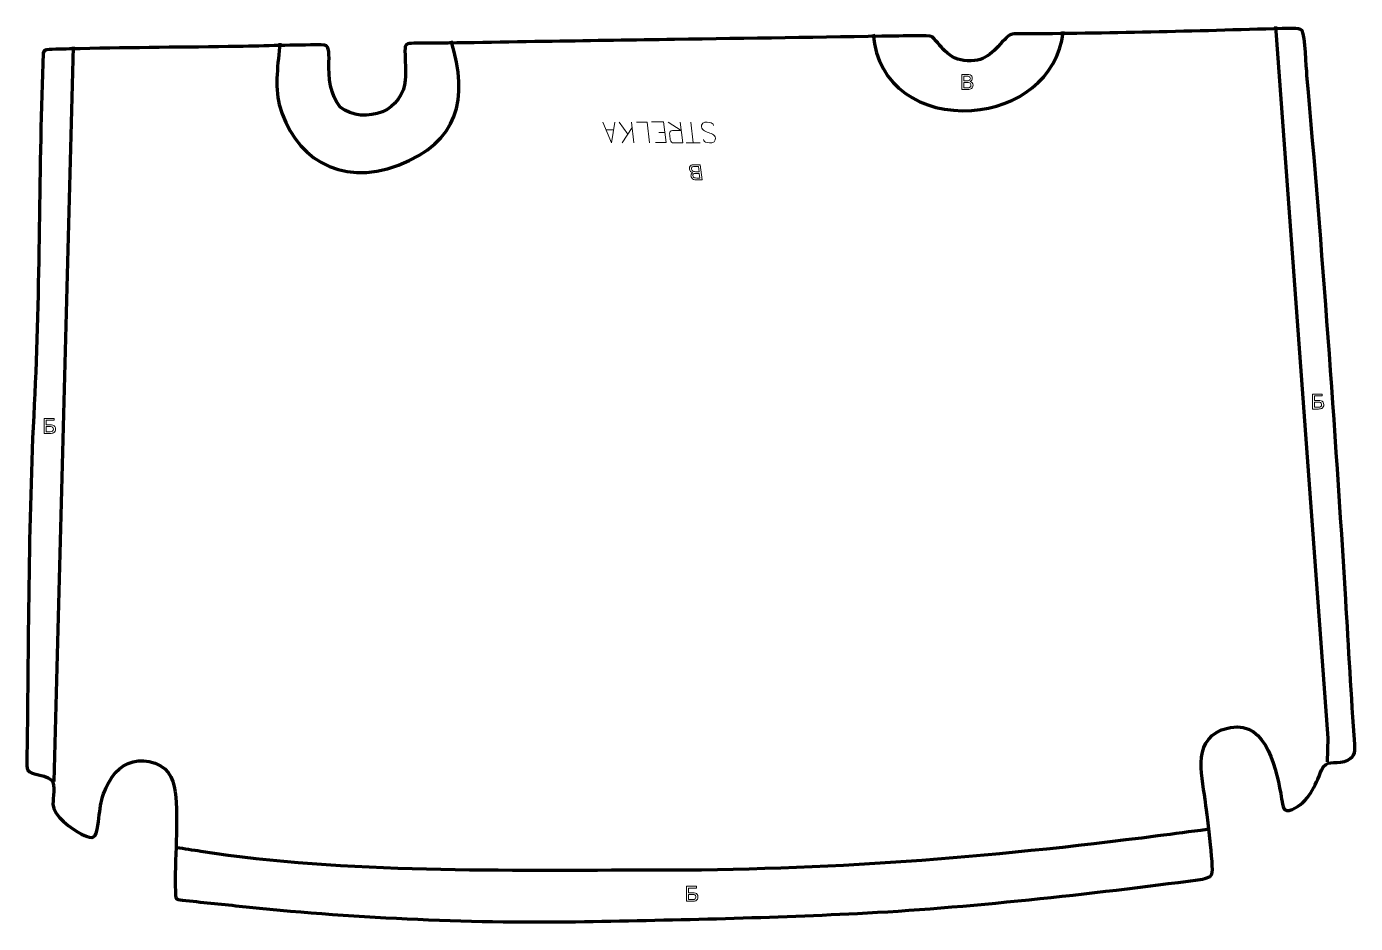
# Model space of a CAD drawing. Header units: millimetres. Extents: x -778 to 828, y -578 to 506.
import ezdxf

# ---------------------------------------------------------------- set-up
doc = ezdxf.new("R2010")
doc.units = ezdxf.units.MM
doc.header["$MEASUREMENT"] = 0
for name, color, linetype in [('layer 1', 7, 'Continuous'), ('layer 2', 7, 'Continuous'), ('layer 3', 7, 'Continuous')]:
    doc.layers.add(name, color=color, linetype=linetype)

msp = doc.modelspace()

# ---------------------------------------------------------------- linework, layer by layer
at = {"layer": 'layer 1', "color": 250, "lineweight": 9}
for points, knots in [([(-66.7674, 390.1106), (-66.7674, 390.1106), (-71.1208, 365.0742), (-71.1208, 365.0742), (-71.1208, 365.0742), (-71.1208, 365.0742), (-81.6589, 390.1106), (-81.6589, 390.1106)], [0, 0, 0, 0, 0.333333333, 0.333333333, 0.333333333, 0.333333333, 1, 1, 1, 1]), ([(-40.7987, 390.1107), (-40.7987, 390.1107), (-27.8924, 390.1107), (-27.8924, 390.1107), (-27.8924, 390.1107), (-27.8924, 390.1107), (-24.8992, 365.0742), (-24.8992, 365.0742)], [0, 0, 0, 0, 0.333333333, 0.333333333, 0.333333333, 0.333333333, 1, 1, 1, 1]), ([(-17.8684, 365.6733), (-17.8684, 365.6733), (-5.037, 365.6733), (-5.037, 365.6733), (-5.037, 365.6733), (-5.037, 365.6733), (-8.0302, 390.7098), (-8.0302, 390.7098), (-8.0302, 390.7098), (-8.0302, 390.7098), (-22.8469, 390.7098), (-22.8469, 390.7098)], [0, 0, 0, 0, 0.25, 0.25, 0.25, 0.25, 0.5, 0.5, 0.5, 0.5, 1, 1, 1, 1]), ([(12.1387, 390.1106), (12.1387, 390.1106), (15.1318, 365.0742), (15.1318, 365.0742), (15.1318, 365.0742), (11.5489, 365.0742), (7.9653, 365.0742), (4.382, 365.0742), (4.382, 365.0742), (2.0599, 365.1121), (0.3291, 366.6069), (0.0492, 368.9812), (0.0492, 368.9812), (-0.1945, 371.0235), (-0.5615, 374.0931), (-0.8061, 376.1359), (-0.8061, 376.1359), (-1.0246, 378.0175), (0.5488, 379.9658), (2.5493, 379.9849), (2.5493, 379.9849), (2.5493, 379.9849), (13.3492, 379.9849), (13.3492, 379.9849), (13.3492, 379.9849), (13.3492, 379.9849), (-2.4676, 390.1106), (-2.4676, 390.1106)], [0, 0, 0, 0, 0.125, 0.125, 0.125, 0.125, 0.25, 0.25, 0.25, 0.25, 0.375, 0.375, 0.375, 0.375, 0.5, 0.5, 0.5, 0.5, 0.625, 0.625, 0.625, 0.625, 0.75, 0.75, 0.75, 0.75, 1, 1, 1, 1]), ([(46.195, 377.5925), (41.9923, 379.2446), (36.7529, 381.1392), (37.9379, 386.5173), (37.9379, 386.5173), (38.8811, 390.7978), (43.8064, 390.5403), (47.5867, 389.9837), (47.5867, 389.9837), (50.3768, 389.5726), (51.7392, 388.3551), (52.3693, 386.2359)], [0, 0, 0, 0, 0.25, 0.25, 0.25, 0.25, 0.5, 0.5, 0.5, 0.5, 1, 1, 1, 1]), ([(46.195, 377.5923), (50.6057, 376.1171), (55.713, 374.3153), (54.3767, 368.7766), (54.3767, 368.7766), (53.3747, 364.623), (48.1317, 365.0129), (44.468, 365.6159), (44.468, 365.6159), (41.5596, 366.0947), (40.5522, 367.3119), (39.9927, 369.4029)], [0, 0, 0, 0, 0.25, 0.25, 0.25, 0.25, 0.5, 0.5, 0.5, 0.5, 1, 1, 1, 1])]:
    msp.add_open_spline(points, degree=3, knots=knots, dxfattribs=at)
for points in [[(-61.5942, 390.0146), (-61.5942, 390.0146), (-51.4349, 375.6534), (-51.4349, 375.6534)], [(-43.9597, 365.0742), (-43.9597, 365.0742), (-46.9529, 390.1106), (-46.9529, 390.1106)], [(24.7645, 390.1106), (24.7645, 390.1106), (27.7577, 365.0742), (27.7577, 365.0742)], [(-68.3715, 380.8305), (-68.3715, 380.8305), (-77.8358, 380.8305), (-77.8358, 380.8305)], [(-58.2883, 365.0742), (-58.2883, 365.0742), (-46.1956, 383.7758), (-46.1956, 383.7758)], [(-6.462, 377.5924), (-6.462, 377.5924), (-13.6064, 377.5924), (-13.6064, 377.5924)], [(36.2206, 365.0978), (36.2206, 365.0978), (19.2896, 365.0978), (19.2896, 365.0978)]]:
    msp.add_open_spline(points, degree=3, dxfattribs=at)
at = {"layer": 'layer 2', "color": 140, "lineweight": 158}
for points, knots in [([(245.0894, 496.4332), (250.5143, 432.4769), (304.0038, 400.2512), (364.319, 404.4281), (364.319, 404.4281), (418.927, 408.2097), (467.922, 441.7274), (474.6951, 498.9955), (474.6951, 498.9955), (474.6951, 498.9955), (474.8039, 499.9156), (474.8039, 499.9156)], [0, 0, 0, 0, 0.25, 0.25, 0.25, 0.25, 0.5, 0.5, 0.5, 0.5, 1, 1, 1, 1]), ([(731.2674, 505.6872), (731.2674, 505.6872), (794.5522, -354.0704), (794.5522, -354.0704), (794.5522, -354.0704), (794.5522, -354.0704), (793.5965, -382.5183), (793.5965, -382.5183)], [0, 0, 0, 0, 0.333333333, 0.333333333, 0.333333333, 0.333333333, 1, 1, 1, 1]), ([(-471.5675, 485.4596), (-474.006, 461.6579), (-478.0864, 433.7438), (-472.42, 411.6451), (-472.42, 411.6451), (-456.6289, 350.0607), (-400.3831, 310.299), (-328.4464, 338.3053), (-328.4464, 338.3053), (-255.7994, 366.5883), (-243.502, 417.0856), (-264.63, 488.5037)], [0, 0, 0, 0, 0.25, 0.25, 0.25, 0.25, 0.5, 0.5, 0.5, 0.5, 1, 1, 1, 1]), ([(-596.6622, -486.026), (-586.8618, -487.5348), (-577.0614, -489.0436), (-567.2609, -490.5523), (-567.2609, -490.5523), (-391.5518, -517.838), (-198.3444, -513.0316), (-20.5013, -513.2938), (-20.5013, -513.2938), (187.3437, -513.5999), (383.2682, -498.4224), (589.0885, -471.8367), (589.0885, -471.8367), (608.948, -469.2714), (628.8075, -466.7062), (648.667, -464.141), (648.667, -464.141), (648.667, -464.141), (651.6459, -463.7562), (651.6459, -463.7562)], [0, 0, 0, 0, 0.166666667, 0.166666667, 0.166666667, 0.166666667, 0.333333333, 0.333333333, 0.333333333, 0.333333333, 0.5, 0.5, 0.5, 0.5, 0.666666667, 0.666666667, 0.666666667, 0.666666667, 1, 1, 1, 1])]:
    msp.add_open_spline(points, degree=3, knots=knots, dxfattribs=at)
msp.add_open_spline([(-721.344, 481.3761), (-721.344, 481.3761), (-745.0016, -406.4166), (-745.0016, -406.4166)], degree=3, dxfattribs=at)
at = {"layer": 'layer 2', "color": 142, "lineweight": 9}
for points, knots in [([(352.1135, 429.6564), (352.1135, 429.6564), (352.1135, 447.8428), (352.1135, 447.8428), (352.1135, 447.8428), (352.1135, 447.8428), (358.9376, 447.8428), (358.9376, 447.8428), (358.9376, 447.8428), (360.3262, 447.8428), (361.4395, 447.6608), (362.282, 447.2925), (362.282, 447.2925), (363.1202, 446.9242), (363.7763, 446.3569), (364.2505, 445.5907), (364.2505, 445.5907), (364.7288, 444.8287), (364.9659, 444.0286), (364.9659, 443.1904), (364.9659, 443.1904), (364.9659, 442.4157), (364.7542, 441.6833), (364.3351, 440.9975), (364.3351, 440.9975), (363.916, 440.3117), (363.281, 439.7571), (362.4301, 439.3338), (362.4301, 439.3338), (363.5308, 439.0121), (364.3775, 438.4618), (364.9659, 437.6828), (364.9659, 437.6828), (365.5586, 436.9081), (365.8549, 435.9895), (365.8549, 434.9311), (365.8549, 434.9311), (365.8549, 434.076), (365.6729, 433.2844), (365.313, 432.552), (365.313, 432.552), (364.9532, 431.8196), (364.5087, 431.2566), (363.9795, 430.8587), (363.9795, 430.8587), (363.4504, 430.465), (362.7857, 430.1644), (361.9899, 429.9612), (361.9899, 429.9612), (361.1898, 429.758), (360.2119, 429.6564), (359.0519, 429.6564), (359.0519, 429.6564), (359.0519, 429.6564), (352.1135, 429.6564), (352.1135, 429.6564)], [0, 0, 0, 0, 0.066666667, 0.066666667, 0.066666667, 0.066666667, 0.133333333, 0.133333333, 0.133333333, 0.133333333, 0.2, 0.2, 0.2, 0.2, 0.266666667, 0.266666667, 0.266666667, 0.266666667, 0.333333333, 0.333333333, 0.333333333, 0.333333333, 0.4, 0.4, 0.4, 0.4, 0.466666667, 0.466666667, 0.466666667, 0.466666667, 0.533333333, 0.533333333, 0.533333333, 0.533333333, 0.6, 0.6, 0.6, 0.6, 0.666666667, 0.666666667, 0.666666667, 0.666666667, 0.733333333, 0.733333333, 0.733333333, 0.733333333, 0.8, 0.8, 0.8, 0.8, 0.866666667, 0.866666667, 0.866666667, 0.866666667, 1, 1, 1, 1]), ([(354.5265, 440.1974), (354.5265, 440.1974), (358.4593, 440.1974), (358.4593, 440.1974), (358.4593, 440.1974), (359.5261, 440.1974), (360.2923, 440.2694), (360.7537, 440.4091), (360.7537, 440.4091), (361.3676, 440.5911), (361.829, 440.8959), (362.138, 441.3192), (362.138, 441.3192), (362.4471, 441.7426), (362.6037, 442.2717), (362.6037, 442.9111), (362.6037, 442.9111), (362.6037, 443.5163), (362.4598, 444.0497), (362.1677, 444.5069), (362.1677, 444.5069), (361.8798, 444.9684), (361.4649, 445.2859), (360.9273, 445.4552), (360.9273, 445.4552), (360.3897, 445.6245), (359.4668, 445.7092), (358.1629, 445.7092), (358.1629, 445.7092), (358.1629, 445.7092), (354.5265, 445.7092), (354.5265, 445.7092), (354.5265, 445.7092), (354.5265, 445.7092), (354.5265, 440.1974), (354.5265, 440.1974)], [0, 0, 0, 0, 0.1, 0.1, 0.1, 0.1, 0.2, 0.2, 0.2, 0.2, 0.3, 0.3, 0.3, 0.3, 0.4, 0.4, 0.4, 0.4, 0.5, 0.5, 0.5, 0.5, 0.6, 0.6, 0.6, 0.6, 0.7, 0.7, 0.7, 0.7, 0.8, 0.8, 0.8, 0.8, 1, 1, 1, 1]), ([(354.5265, 431.79), (354.5265, 431.79), (359.0562, 431.79), (359.0562, 431.79), (359.0562, 431.79), (359.8351, 431.79), (360.3812, 431.8196), (360.6987, 431.8789), (360.6987, 431.8789), (361.249, 431.9763), (361.7147, 432.1414), (362.0872, 432.3742), (362.0872, 432.3742), (362.4598, 432.607), (362.7646, 432.9457), (363.0059, 433.3902), (363.0059, 433.3902), (363.2472, 433.8347), (363.3657, 434.3469), (363.3657, 434.9269), (363.3657, 434.9269), (363.3657, 435.6085), (363.1921, 436.1969), (362.8408, 436.7007), (362.8408, 436.7007), (362.4936, 437.2044), (362.011, 437.5558), (361.393, 437.759), (361.393, 437.759), (360.7791, 437.9622), (359.8901, 438.0638), (358.7344, 438.0638), (358.7344, 438.0638), (358.7344, 438.0638), (354.5265, 438.0638), (354.5265, 438.0638), (354.5265, 438.0638), (354.5265, 438.0638), (354.5265, 431.79), (354.5265, 431.79)], [0, 0, 0, 0, 0.090909091, 0.090909091, 0.090909091, 0.090909091, 0.181818182, 0.181818182, 0.181818182, 0.181818182, 0.272727273, 0.272727273, 0.272727273, 0.272727273, 0.363636364, 0.363636364, 0.363636364, 0.363636364, 0.454545455, 0.454545455, 0.454545455, 0.454545455, 0.545454545, 0.545454545, 0.545454545, 0.545454545, 0.636363636, 0.636363636, 0.636363636, 0.636363636, 0.727272727, 0.727272727, 0.727272727, 0.727272727, 0.818181818, 0.818181818, 0.818181818, 0.818181818, 1, 1, 1, 1]), ([(36.2335, 338.799), (36.2335, 338.799), (38.415, 320.5522), (38.415, 320.5522), (38.415, 320.5522), (38.415, 320.5522), (31.6135, 320.5522), (31.6135, 320.5522), (31.6135, 320.5522), (30.2295, 320.5522), (29.098, 320.7348), (28.2141, 321.1044), (28.2141, 321.1044), (27.3345, 321.4739), (26.6125, 322.0431), (26.048, 322.8118), (26.048, 322.8118), (25.4799, 323.5763), (25.1476, 324.3791), (25.0471, 325.2201), (25.0471, 325.2201), (24.9541, 325.9974), (25.0773, 326.7322), (25.4127, 327.4203), (25.4127, 327.4203), (25.7482, 328.1083), (26.3146, 328.6648), (27.1119, 329.0895), (27.1119, 329.0895), (25.9762, 329.4123), (25.0663, 329.9645), (24.3864, 330.746), (24.3864, 330.746), (23.7028, 331.5233), (23.2972, 332.4449), (23.1703, 333.5068), (23.1703, 333.5068), (23.0677, 334.3648), (23.1542, 335.159), (23.425, 335.8938), (23.425, 335.8938), (23.6958, 336.6287), (24.0713, 337.1935), (24.551, 337.5927), (24.551, 337.5927), (25.0311, 337.9878), (25.6576, 338.2894), (26.4264, 338.4932), (26.4264, 338.4932), (27.1994, 338.6971), (28.1619, 338.799), (29.3181, 338.799), (29.3181, 338.799), (29.3181, 338.799), (36.2335, 338.799), (36.2335, 338.799)], [0, 0, 0, 0, 0.066666667, 0.066666667, 0.066666667, 0.066666667, 0.133333333, 0.133333333, 0.133333333, 0.133333333, 0.2, 0.2, 0.2, 0.2, 0.266666667, 0.266666667, 0.266666667, 0.266666667, 0.333333333, 0.333333333, 0.333333333, 0.333333333, 0.4, 0.4, 0.4, 0.4, 0.466666667, 0.466666667, 0.466666667, 0.466666667, 0.533333333, 0.533333333, 0.533333333, 0.533333333, 0.6, 0.6, 0.6, 0.6, 0.666666667, 0.666666667, 0.666666667, 0.666666667, 0.733333333, 0.733333333, 0.733333333, 0.733333333, 0.8, 0.8, 0.8, 0.8, 0.866666667, 0.866666667, 0.866666667, 0.866666667, 1, 1, 1, 1]), ([(34.0844, 336.6584), (34.0844, 336.6584), (29.5697, 336.6584), (29.5697, 336.6584), (29.5697, 336.6584), (28.7934, 336.6584), (28.2526, 336.6287), (27.9433, 336.5692), (27.9433, 336.5692), (27.4065, 336.4714), (26.9622, 336.3058), (26.6188, 336.0722), (26.6188, 336.0722), (26.2754, 335.8386), (26.0122, 335.4988), (25.825, 335.0528), (25.825, 335.0528), (25.6378, 334.6069), (25.5812, 334.093), (25.6507, 333.511), (25.6507, 333.511), (25.7325, 332.8272), (25.9761, 332.2368), (26.3867, 331.7313), (26.3867, 331.7313), (26.7931, 331.226), (27.3163, 330.8734), (27.9566, 330.6695), (27.9566, 330.6695), (28.5929, 330.4657), (29.4911, 330.3637), (30.643, 330.3637), (30.643, 330.3637), (30.643, 330.3637), (34.837, 330.3637), (34.837, 330.3637), (34.837, 330.3637), (34.837, 330.3637), (34.0844, 336.6584), (34.0844, 336.6584)], [0, 0, 0, 0, 0.090909091, 0.090909091, 0.090909091, 0.090909091, 0.181818182, 0.181818182, 0.181818182, 0.181818182, 0.272727273, 0.272727273, 0.272727273, 0.272727273, 0.363636364, 0.363636364, 0.363636364, 0.363636364, 0.454545455, 0.454545455, 0.454545455, 0.454545455, 0.545454545, 0.545454545, 0.545454545, 0.545454545, 0.636363636, 0.636363636, 0.636363636, 0.636363636, 0.727272727, 0.727272727, 0.727272727, 0.727272727, 0.818181818, 0.818181818, 0.818181818, 0.818181818, 1, 1, 1, 1]), ([(35.0929, 328.223), (35.0929, 328.223), (31.1731, 328.223), (31.1731, 328.223), (31.1731, 328.223), (30.1098, 328.223), (29.3548, 328.1508), (28.9117, 328.0106), (28.9117, 328.0106), (28.3217, 327.828), (27.8983, 327.5222), (27.6411, 327.0975), (27.6411, 327.0975), (27.3839, 326.6727), (27.2912, 326.1418), (27.3679, 325.5004), (27.3679, 325.5004), (27.4405, 324.8931), (27.6479, 324.3579), (27.9939, 323.8992), (27.9939, 323.8992), (28.3362, 323.4362), (28.7878, 323.1176), (29.344, 322.9478), (29.344, 322.9478), (29.9001, 322.7779), (30.8301, 322.6929), (32.1297, 322.6929), (32.1297, 322.6929), (32.1297, 322.6929), (35.754, 322.6929), (35.754, 322.6929), (35.754, 322.6929), (35.754, 322.6929), (35.0929, 328.223), (35.0929, 328.223)], [0, 0, 0, 0, 0.1, 0.1, 0.1, 0.1, 0.2, 0.2, 0.2, 0.2, 0.3, 0.3, 0.3, 0.3, 0.4, 0.4, 0.4, 0.4, 0.5, 0.5, 0.5, 0.5, 0.6, 0.6, 0.6, 0.6, 0.7, 0.7, 0.7, 0.7, 0.8, 0.8, 0.8, 0.8, 1, 1, 1, 1]), ([(775.9966, 61.7456), (775.9966, 61.7456), (787.7661, 61.7456), (787.7661, 61.7456), (787.7661, 61.7456), (787.7661, 61.7456), (787.7661, 59.6196), (787.7661, 59.6196), (787.7661, 59.6196), (787.7661, 59.6196), (778.4011, 59.6196), (778.4011, 59.6196), (778.4011, 59.6196), (778.4011, 59.6196), (778.4011, 54.0258), (778.4011, 54.0258), (778.4011, 54.0258), (778.4011, 54.0258), (782.7292, 54.0258), (782.7292, 54.0258), (782.7292, 54.0258), (784.328, 54.0258), (785.5978, 53.874), (786.5427, 53.566), (786.5427, 53.566), (787.4877, 53.2623), (788.2428, 52.6886), (788.8123, 51.8407), (788.8123, 51.8407), (789.3818, 50.997), (789.6644, 50.0141), (789.6644, 48.892), (789.6644, 48.892), (789.6644, 47.9766), (789.4619, 47.1202), (789.0527, 46.3271), (789.0527, 46.3271), (788.6435, 45.5298), (788.0361, 44.8802), (787.2261, 44.3782), (787.2261, 44.3782), (786.4204, 43.8762), (785.041, 43.6231), (783.0963, 43.6231), (783.0963, 43.6231), (783.0963, 43.6231), (775.9966, 43.6231), (775.9966, 43.6231), (775.9966, 43.6231), (775.9966, 43.6231), (775.9966, 61.7456), (775.9966, 61.7456)], [0, 0, 0, 0, 0.071428571, 0.071428571, 0.071428571, 0.071428571, 0.142857143, 0.142857143, 0.142857143, 0.142857143, 0.214285714, 0.214285714, 0.214285714, 0.214285714, 0.285714286, 0.285714286, 0.285714286, 0.285714286, 0.357142857, 0.357142857, 0.357142857, 0.357142857, 0.428571429, 0.428571429, 0.428571429, 0.428571429, 0.5, 0.5, 0.5, 0.5, 0.571428571, 0.571428571, 0.571428571, 0.571428571, 0.642857143, 0.642857143, 0.642857143, 0.642857143, 0.714285714, 0.714285714, 0.714285714, 0.714285714, 0.785714286, 0.785714286, 0.785714286, 0.785714286, 0.857142857, 0.857142857, 0.857142857, 0.857142857, 1, 1, 1, 1]), ([(778.4011, 45.6733), (778.4011, 45.6733), (783.1975, 45.6733), (783.1975, 45.6733), (783.1975, 45.6733), (784.4926, 45.6733), (785.4628, 45.9348), (786.1125, 46.4621), (786.1125, 46.4621), (786.7579, 46.9894), (787.0827, 47.7783), (787.0827, 48.8287), (787.0827, 48.8287), (787.0827, 49.5796), (786.8971, 50.2039), (786.5259, 50.7059), (786.5259, 50.7059), (786.1546, 51.2079), (785.64, 51.5412), (784.9819, 51.7057), (784.9819, 51.7057), (784.3196, 51.8702), (783.1933, 51.9504), (781.6029, 51.9504), (781.6029, 51.9504), (781.6029, 51.9504), (778.4011, 51.9504), (778.4011, 51.9504), (778.4011, 51.9504), (778.4011, 51.9504), (778.4011, 45.6733), (778.4011, 45.6733)], [0, 0, 0, 0, 0.111111111, 0.111111111, 0.111111111, 0.111111111, 0.222222222, 0.222222222, 0.222222222, 0.222222222, 0.333333333, 0.333333333, 0.333333333, 0.333333333, 0.444444444, 0.444444444, 0.444444444, 0.444444444, 0.555555556, 0.555555556, 0.555555556, 0.555555556, 0.666666667, 0.666666667, 0.666666667, 0.666666667, 0.777777778, 0.777777778, 0.777777778, 0.777777778, 1, 1, 1, 1]), ([(-756.3796, 32.2161), (-756.3796, 32.2161), (-744.6101, 32.2161), (-744.6101, 32.2161), (-744.6101, 32.2161), (-744.6101, 32.2161), (-744.6101, 30.0899), (-744.6101, 30.0899), (-744.6101, 30.0899), (-744.6101, 30.0899), (-753.9751, 30.0899), (-753.9751, 30.0899), (-753.9751, 30.0899), (-753.9751, 30.0899), (-753.9751, 24.4962), (-753.9751, 24.4962), (-753.9751, 24.4962), (-753.9751, 24.4962), (-749.647, 24.4962), (-749.647, 24.4962), (-749.647, 24.4962), (-748.0482, 24.4962), (-746.7784, 24.3444), (-745.8335, 24.0364), (-745.8335, 24.0364), (-744.8885, 23.7327), (-744.1334, 23.159), (-743.5639, 22.3112), (-743.5639, 22.3112), (-742.9944, 21.4674), (-742.7118, 20.4845), (-742.7118, 19.3624), (-742.7118, 19.3624), (-742.7118, 18.447), (-742.9143, 17.5906), (-743.3235, 16.7976), (-743.3235, 16.7976), (-743.7327, 16.0002), (-744.3401, 15.3506), (-745.1501, 14.8486), (-745.1501, 14.8486), (-745.9558, 14.3466), (-747.3352, 14.0935), (-749.2799, 14.0935), (-749.2799, 14.0935), (-749.2799, 14.0935), (-756.3796, 14.0935), (-756.3796, 14.0935), (-756.3796, 14.0935), (-756.3796, 14.0935), (-756.3796, 32.2161), (-756.3796, 32.2161)], [0, 0, 0, 0, 0.071428571, 0.071428571, 0.071428571, 0.071428571, 0.142857143, 0.142857143, 0.142857143, 0.142857143, 0.214285714, 0.214285714, 0.214285714, 0.214285714, 0.285714286, 0.285714286, 0.285714286, 0.285714286, 0.357142857, 0.357142857, 0.357142857, 0.357142857, 0.428571429, 0.428571429, 0.428571429, 0.428571429, 0.5, 0.5, 0.5, 0.5, 0.571428571, 0.571428571, 0.571428571, 0.571428571, 0.642857143, 0.642857143, 0.642857143, 0.642857143, 0.714285714, 0.714285714, 0.714285714, 0.714285714, 0.785714286, 0.785714286, 0.785714286, 0.785714286, 0.857142857, 0.857142857, 0.857142857, 0.857142857, 1, 1, 1, 1]), ([(-753.9751, 16.1437), (-753.9751, 16.1437), (-749.1787, 16.1437), (-749.1787, 16.1437), (-749.1787, 16.1437), (-747.8836, 16.1437), (-746.9134, 16.4052), (-746.2637, 16.9325), (-746.2637, 16.9325), (-745.6183, 17.4598), (-745.2935, 18.2487), (-745.2935, 19.2991), (-745.2935, 19.2991), (-745.2935, 20.05), (-745.4791, 20.6744), (-745.8503, 21.1763), (-745.8503, 21.1763), (-746.2216, 21.6783), (-746.7362, 22.0116), (-747.3943, 22.1761), (-747.3943, 22.1761), (-748.0566, 22.3406), (-749.1829, 22.4208), (-750.7733, 22.4208), (-750.7733, 22.4208), (-750.7733, 22.4208), (-753.9751, 22.4208), (-753.9751, 22.4208), (-753.9751, 22.4208), (-753.9751, 22.4208), (-753.9751, 16.1437), (-753.9751, 16.1437)], [0, 0, 0, 0, 0.111111111, 0.111111111, 0.111111111, 0.111111111, 0.222222222, 0.222222222, 0.222222222, 0.222222222, 0.333333333, 0.333333333, 0.333333333, 0.333333333, 0.444444444, 0.444444444, 0.444444444, 0.444444444, 0.555555556, 0.555555556, 0.555555556, 0.555555556, 0.666666667, 0.666666667, 0.666666667, 0.666666667, 0.777777778, 0.777777778, 0.777777778, 0.777777778, 1, 1, 1, 1]), ([(19.8276, -533.0654), (19.8276, -533.0654), (31.5972, -533.0654), (31.5972, -533.0654), (31.5972, -533.0654), (31.5972, -533.0654), (31.5972, -535.1915), (31.5972, -535.1915), (31.5972, -535.1915), (31.5972, -535.1915), (22.2321, -535.1915), (22.2321, -535.1915), (22.2321, -535.1915), (22.2321, -535.1915), (22.2321, -540.7852), (22.2321, -540.7852), (22.2321, -540.7852), (22.2321, -540.7852), (26.5602, -540.7852), (26.5602, -540.7852), (26.5602, -540.7852), (28.159, -540.7852), (29.4288, -540.937), (30.3737, -541.245), (30.3737, -541.245), (31.3187, -541.5487), (32.0739, -542.1224), (32.6434, -542.9703), (32.6434, -542.9703), (33.2129, -543.814), (33.4955, -544.7969), (33.4955, -545.919), (33.4955, -545.919), (33.4955, -546.8344), (33.293, -547.6908), (32.8838, -548.4839), (32.8838, -548.4839), (32.4746, -549.2812), (31.8672, -549.9308), (31.0571, -550.4328), (31.0571, -550.4328), (30.2514, -550.9348), (28.872, -551.1879), (26.9273, -551.1879), (26.9273, -551.1879), (26.9273, -551.1879), (19.8276, -551.1879), (19.8276, -551.1879), (19.8276, -551.1879), (19.8276, -551.1879), (19.8276, -533.0654), (19.8276, -533.0654)], [0, 0, 0, 0, 0.071428571, 0.071428571, 0.071428571, 0.071428571, 0.142857143, 0.142857143, 0.142857143, 0.142857143, 0.214285714, 0.214285714, 0.214285714, 0.214285714, 0.285714286, 0.285714286, 0.285714286, 0.285714286, 0.357142857, 0.357142857, 0.357142857, 0.357142857, 0.428571429, 0.428571429, 0.428571429, 0.428571429, 0.5, 0.5, 0.5, 0.5, 0.571428571, 0.571428571, 0.571428571, 0.571428571, 0.642857143, 0.642857143, 0.642857143, 0.642857143, 0.714285714, 0.714285714, 0.714285714, 0.714285714, 0.785714286, 0.785714286, 0.785714286, 0.785714286, 0.857142857, 0.857142857, 0.857142857, 0.857142857, 1, 1, 1, 1]), ([(22.2321, -549.1377), (22.2321, -549.1377), (27.0285, -549.1377), (27.0285, -549.1377), (27.0285, -549.1377), (28.3236, -549.1377), (29.2938, -548.8762), (29.9435, -548.3489), (29.9435, -548.3489), (30.5889, -547.8216), (30.9137, -547.0327), (30.9137, -545.9823), (30.9137, -545.9823), (30.9137, -545.2314), (30.7281, -544.6071), (30.3569, -544.1051), (30.3569, -544.1051), (29.9856, -543.6031), (29.471, -543.2698), (28.8129, -543.1053), (28.8129, -543.1053), (28.1506, -542.9408), (27.0243, -542.8606), (25.4339, -542.8606), (25.4339, -542.8606), (25.4339, -542.8606), (22.2321, -542.8606), (22.2321, -542.8606), (22.2321, -542.8606), (22.2321, -542.8606), (22.2321, -549.1377), (22.2321, -549.1377)], [0, 0, 0, 0, 0.111111111, 0.111111111, 0.111111111, 0.111111111, 0.222222222, 0.222222222, 0.222222222, 0.222222222, 0.333333333, 0.333333333, 0.333333333, 0.333333333, 0.444444444, 0.444444444, 0.444444444, 0.444444444, 0.555555556, 0.555555556, 0.555555556, 0.555555556, 0.666666667, 0.666666667, 0.666666667, 0.666666667, 0.777777778, 0.777777778, 0.777777778, 0.777777778, 1, 1, 1, 1])]:
    msp.add_open_spline(points, degree=3, knots=knots, dxfattribs=at)
at = {"layer": 'layer 3', "color": 242, "lineweight": 158}
msp.add_open_spline([(-598.1829, -418.8017), (-600.398, -401.4046), (-607.8687, -386.5693), (-629.8062, -382.1768), (-629.8062, -382.1768), (-647.7622, -378.5814), (-663.9175, -386.3224), (-674.4959, -400.8282), (-674.4959, -400.8282), (-690.3133, -426.1525), (-687.6864, -437.3573), (-692.4395, -464.5709), (-692.4395, -464.5709), (-694.7591, -477.852), (-701.4609, -474.4708), (-711.5612, -469.8554), (-711.5612, -469.8554), (-723.1621, -463.7654), (-745.86, -448.0563), (-745.9621, -433.6204), (-745.9621, -433.6204), (-745.8489, -426.4608), (-742.7765, -410.3176), (-747.5423, -404.8961), (-747.5423, -404.8961), (-757.6976, -394.9037), (-777.7464, -401.1739), (-777.5282, -388.0938), (-777.5282, -388.0938), (-775.1, -242.5373), (-776.1689, -96.3149), (-768.4728, 49.1493), (-768.4728, 49.1493), (-761.2038, 186.5404), (-763.245, 340.6797), (-757.7354, 473.3863), (-757.7354, 473.3863), (-757.5221, 478.5258), (-751.3076, 477.9227), (-746.7083, 478.1031), (-746.7083, 478.1031), (-735.6238, 478.5378), (-724.2268, 478.5966), (-713.059, 478.8906), (-713.059, 478.8906), (-649.6739, 480.5593), (-585.4283, 480.5513), (-522.29, 481.6606), (-522.29, 481.6606), (-488.9543, 482.2462), (-455.2748, 483.3933), (-421.9973, 483.6623), (-421.9973, 483.6623), (-415.3557, 483.7161), (-414.0812, 481.9597), (-413.2285, 478.581), (-413.2285, 478.581), (-412.2789, 474.8189), (-412.1681, 469.1079), (-412.3451, 462.9624), (-412.3451, 462.9624), (-412.8865, 444.164), (-411.1788, 423.3707), (-398.6792, 408.3434), (-398.6792, 408.3434), (-384.2771, 396.8117), (-364.4526, 396.4175), (-347.732, 402.7102), (-347.732, 402.7102), (-332.5802, 408.9091), (-321.4136, 424.632), (-320.2223, 440.8779), (-320.2223, 440.8779), (-319.456, 452.7279), (-320.3641, 464.2604), (-320.5205, 476.0548), (-320.5205, 476.0548), (-320.6383, 484.9373), (-318.682, 485.458), (-310.0042, 485.4806), (-310.0042, 485.4806), (-254.3614, 485.6248), (-198.248, 486.9775), (-142.5632, 487.8296), (-142.5632, 487.8296), (-93.2983, 488.5836), (-44.0333, 489.3375), (5.2316, 490.0916), (5.2316, 490.0916), (94.3066, 491.4544), (183.3827, 492.7524), (272.4567, 494.1809), (272.4567, 494.1809), (278.981, 494.2855), (313.132, 495.5099), (316.3555, 493.3728), (316.3555, 493.3728), (318.4963, 491.9536), (327.2139, 480.4898), (331.6062, 476.5414), (331.6062, 476.5414), (340.7376, 468.3328), (346.9237, 465.1351), (359.2809, 464.3616), (359.2809, 464.3616), (382.709, 462.8961), (391.8251, 477.9354), (406.4179, 492.592), (406.4179, 492.592), (411.4063, 497.6022), (415.1665, 496.8218), (422.1552, 496.8474), (422.1552, 496.8474), (527.3941, 497.2336), (634.0096, 500.1828), (739.2315, 503.2564), (739.2315, 503.2564), (744.1935, 503.4012), (760.3593, 504.6405), (763.3831, 500.8229), (763.3831, 500.8229), (767.3203, 493.4092), (768.3459, 457.5088), (769.3569, 446.1636), (769.3569, 446.1636), (787.9897, 237.0049), (803.3389, 23.0421), (816.2185, -186.5025), (816.2185, -186.5025), (819.7915, -244.7626), (822.6334, -303.0836), (827.166, -361.2783), (827.166, -361.2783), (827.8759, -372.9217), (826.3673, -377.7938), (814.6732, -382.1462), (814.6732, -382.1462), (801.7242, -386.2201), (793.1977, -378.7017), (786.9816, -392.8466), (786.9816, -392.8466), (778.8923, -411.8865), (771.9058, -431.1764), (751.4345, -440.1994), (751.4345, -440.1994), (740.0586, -445.2133), (740.3326, -436.5925), (738.7212, -427.3915), (738.7212, -427.3915), (733.1315, -395.477), (721.3269, -332.2752), (677.0934, -341.1582), (677.0934, -341.1582), (677.0934, -341.1582), (673.662, -341.8473), (673.662, -341.8473), (673.662, -341.8473), (630.6534, -351.9359), (641.5538, -396.9714), (646.2965, -428.2688), (646.2965, -428.2688), (648.0838, -440.9757), (657.1221, -511.0651), (654.5316, -518.1997), (654.5316, -518.1997), (652.8974, -522.7006), (645.3524, -524.0861), (637.3733, -525.1526), (637.3733, -525.1526), (514.1449, -541.6221), (353.9643, -559.4641), (226.2666, -565.7797), (226.2666, -565.7797), (112.9665, -571.3832), (-0.9829, -573.8516), (-114.3876, -575.7925), (-114.3876, -575.7925), (-244.5941, -577.8916), (-391.2933, -570.6964), (-520.7714, -556.9453), (-520.7714, -556.9453), (-543.7112, -554.5061), (-566.5918, -552.1855), (-589.5362, -549.8421), (-589.5362, -549.8421), (-598.0882, -548.9685), (-597.6722, -548.0665), (-597.9567, -539.1442), (-597.9567, -539.1442), (-599.1131, -502.8947), (-593.9189, -452.2918), (-598.1829, -418.8017)], degree=3, knots=[0, 0, 0, 0, 0.020408163, 0.020408163, 0.020408163, 0.020408163, 0.040816327, 0.040816327, 0.040816327, 0.040816327, 0.06122449, 0.06122449, 0.06122449, 0.06122449, 0.081632653, 0.081632653, 0.081632653, 0.081632653, 0.102040816, 0.102040816, 0.102040816, 0.102040816, 0.12244898, 0.12244898, 0.12244898, 0.12244898, 0.142857143, 0.142857143, 0.142857143, 0.142857143, 0.163265306, 0.163265306, 0.163265306, 0.163265306, 0.183673469, 0.183673469, 0.183673469, 0.183673469, 0.204081633, 0.204081633, 0.204081633, 0.204081633, 0.224489796, 0.224489796, 0.224489796, 0.224489796, 0.244897959, 0.244897959, 0.244897959, 0.244897959, 0.265306122, 0.265306122, 0.265306122, 0.265306122, 0.285714286, 0.285714286, 0.285714286, 0.285714286, 0.306122449, 0.306122449, 0.306122449, 0.306122449, 0.326530612, 0.326530612, 0.326530612, 0.326530612, 0.346938776, 0.346938776, 0.346938776, 0.346938776, 0.367346939, 0.367346939, 0.367346939, 0.367346939, 0.387755102, 0.387755102, 0.387755102, 0.387755102, 0.408163265, 0.408163265, 0.408163265, 0.408163265, 0.428571429, 0.428571429, 0.428571429, 0.428571429, 0.448979592, 0.448979592, 0.448979592, 0.448979592, 0.469387755, 0.469387755, 0.469387755, 0.469387755, 0.489795918, 0.489795918, 0.489795918, 0.489795918, 0.510204082, 0.510204082, 0.510204082, 0.510204082, 0.530612245, 0.530612245, 0.530612245, 0.530612245, 0.551020408, 0.551020408, 0.551020408, 0.551020408, 0.571428571, 0.571428571, 0.571428571, 0.571428571, 0.591836735, 0.591836735, 0.591836735, 0.591836735, 0.612244898, 0.612244898, 0.612244898, 0.612244898, 0.632653061, 0.632653061, 0.632653061, 0.632653061, 0.653061224, 0.653061224, 0.653061224, 0.653061224, 0.673469388, 0.673469388, 0.673469388, 0.673469388, 0.693877551, 0.693877551, 0.693877551, 0.693877551, 0.714285714, 0.714285714, 0.714285714, 0.714285714, 0.734693878, 0.734693878, 0.734693878, 0.734693878, 0.755102041, 0.755102041, 0.755102041, 0.755102041, 0.775510204, 0.775510204, 0.775510204, 0.775510204, 0.795918367, 0.795918367, 0.795918367, 0.795918367, 0.816326531, 0.816326531, 0.816326531, 0.816326531, 0.836734694, 0.836734694, 0.836734694, 0.836734694, 0.857142857, 0.857142857, 0.857142857, 0.857142857, 0.87755102, 0.87755102, 0.87755102, 0.87755102, 0.897959184, 0.897959184, 0.897959184, 0.897959184, 0.918367347, 0.918367347, 0.918367347, 0.918367347, 0.93877551, 0.93877551, 0.93877551, 0.93877551, 0.959183673, 0.959183673, 0.959183673, 0.959183673, 1, 1, 1, 1], dxfattribs=at)

doc.saveas('drawing.dxf')
